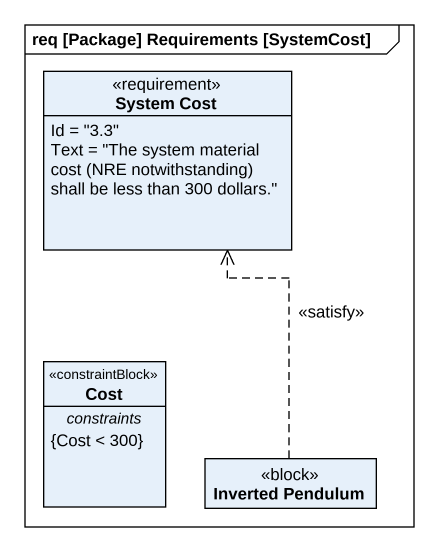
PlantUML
@startuml
mainframe req [Package] Requirements [SystemCost]
hide circle
hide empty members
class "System Cost" as System_Cost <<requirement>> {
  Id = "3.3"
  {field} Text = "The system material cost (NRE notwithstanding) shall be less than 300 dollars."
}
class Cost <<constraintBlock>> {
  -- constraints --
  {Cost < 300}
}
class "Inverted Pendulum" as Inverted_Pendulum <<block>>
Inverted_Pendulum .up.> System_Cost : <<satisfy>>
@enduml
